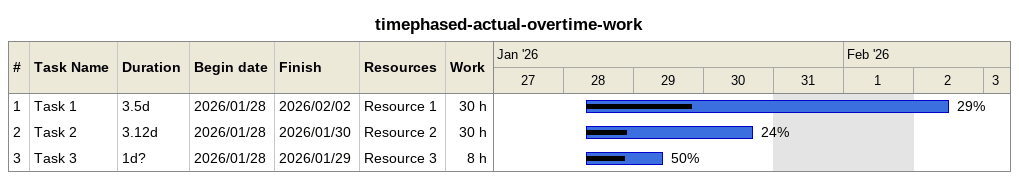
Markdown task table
timephased-actual-overtime-work

| ID | Task | Duration | Start | Finish | Resources | % complete | Work (h) |
|---|---|---|---|---|---|---|---|
| 1 | Task 1 | 3.5d | 2026-01-28 | 2026-02-02 | Resource 1 | 29 | 30 |
| 2 | Task 2 | 3.12d | 2026-01-28 | 2026-01-30 | Resource 2 | 24 | 30 |
| 3 | Task 3 | 1d? | 2026-01-28 | 2026-01-29 | Resource 3 | 50 | 8 |
